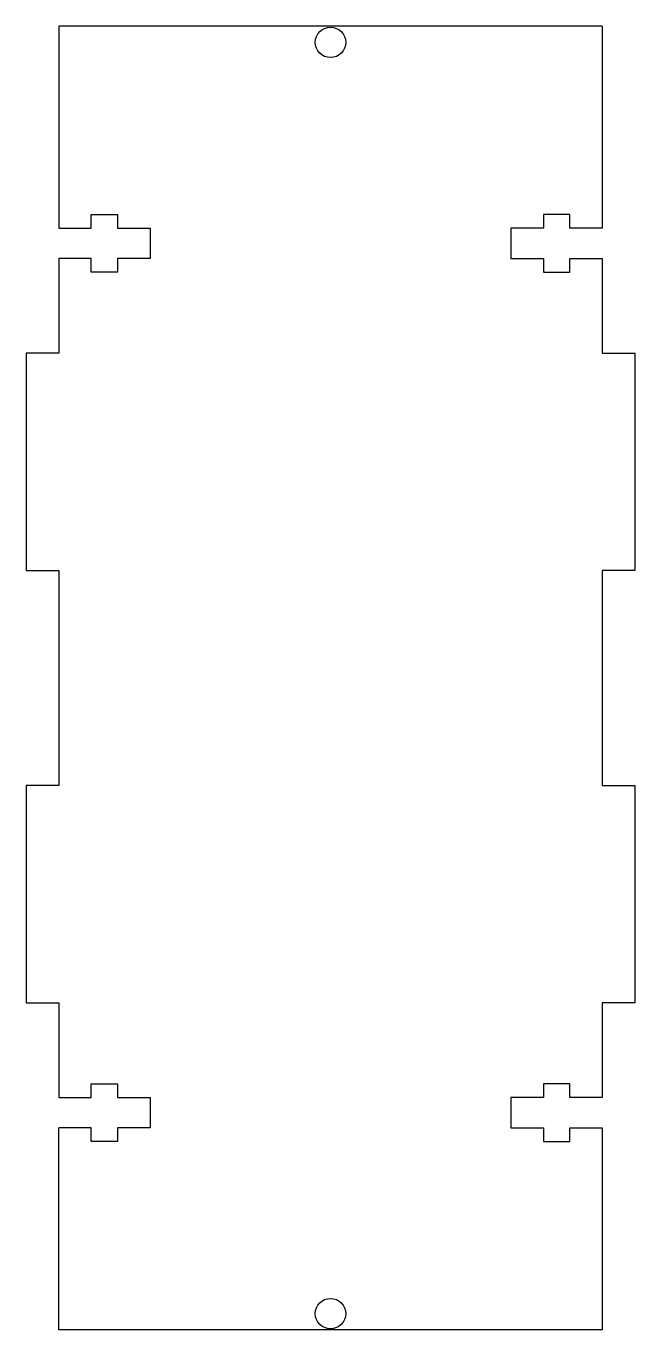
# Model space of a CAD drawing. Extents: x -25 to 31, y -87 to 33.
import ezdxf

# ---------------------------------------------------------------- set-up
doc = ezdxf.new("R2010")
doc.units = 0
doc.layers.add('Shape2DView005', color=7, linetype='CONTINUOUS')

msp = doc.modelspace()

# ---------------------------------------------------------------- linework, layer by layer
at = {"layer": 'Shape2DView005'}
for p, q in [((-22, 33.2704), (-22, 14.6704)), ((28, 33.2704), (-22, 33.2704)), ((28, 33.2704), (28, 14.6704)), ((-19, 15.9204), (-16.6, 15.9204)), ((-19, 14.6704), (-19, 15.9204)), ((-16.6, 15.9204), (-16.6, 14.6704)), ((25, 15.9204), (22.6, 15.9204)), ((22.6, 15.9204), (22.6, 14.6704)), ((25, 14.6704), (25, 15.9204)), ((-22, 14.6704), (-19, 14.6704)), ((-16.6, 14.6704), (-13.6, 14.6704)), ((-13.6, 14.6704), (-13.6, 11.8704)), ((22.6, 14.6704), (19.6, 14.6704)), ((19.6, 14.6704), (19.6, 11.8704)), ((28, 14.6704), (25, 14.6704)), ((-22, 11.8704), (-22, 3.17037)), ((-19, 11.8704), (-22, 11.8704)), ((-19, 10.6204), (-19, 11.8704)), ((-16.6, 11.8704), (-16.6, 10.6204)), ((-13.6, 11.8704), (-16.6, 11.8704)), ((19.6, 11.8704), (22.6, 11.8704)), ((22.6, 11.8704), (22.6, 10.6204)), ((25, 10.6204), (25, 11.8704)), ((25, 11.8704), (28, 11.8704)), ((28, 11.8704), (28, 3.17037)), ((-16.6, 10.6204), (-19, 10.6204)), ((22.6, 10.6204), (25, 10.6204)), ((-25, 3.17037), (-25, -16.8296)), ((-22, 3.17037), (-25, 3.17037)), ((28, 3.17037), (31, 3.17037)), ((31, 3.17037), (31, -16.8296)), ((-25, -16.8296), (-22, -16.8296)), ((-22, -16.8296), (-22, -36.6296)), ((31, -16.8296), (28, -16.8296)), ((28, -16.8296), (28, -36.6296)), ((-25, -36.6296), (-25, -56.6296)), ((-22, -36.6296), (-25, -36.6296)), ((28, -36.6296), (31, -36.6296)), ((31, -36.6296), (31, -56.6296)), ((-25, -56.6296), (-22, -56.6296)), ((-22, -56.6296), (-22, -65.3296)), ((31, -56.6296), (28, -56.6296)), ((28, -56.6296), (28, -65.3296)), ((-19, -64.0796), (-16.6, -64.0796)), ((-19, -65.3296), (-19, -64.0796)), ((-16.6, -64.0796), (-16.6, -65.3296)), ((25, -64.0796), (22.6, -64.0796)), ((22.6, -64.0796), (22.6, -65.3296)), ((25, -65.3296), (25, -64.0796)), ((-22, -65.3296), (-19, -65.3296)), ((-16.6, -65.3296), (-13.6, -65.3296)), ((-13.6, -65.3296), (-13.6, -68.1296)), ((22.6, -65.3296), (19.6, -65.3296)), ((19.6, -65.3296), (19.6, -68.1296)), ((28, -65.3296), (25, -65.3296)), ((-22, -86.7296), (-22, -68.1296)), ((-19, -68.1296), (-22, -68.1296)), ((-19, -69.3796), (-19, -68.1296)), ((-16.6, -68.1296), (-16.6, -69.3796)), ((-13.6, -68.1296), (-16.6, -68.1296)), ((19.6, -68.1296), (22.6, -68.1296)), ((22.6, -68.1296), (22.6, -69.3796)), ((25, -69.3796), (25, -68.1296)), ((25, -68.1296), (28, -68.1296)), ((28, -68.1296), (28, -86.7296)), ((-16.6, -69.3796), (-19, -69.3796)), ((22.6, -69.3796), (25, -69.3796)), ((28, -86.7296), (-22, -86.7296))]:
    msp.add_line(p, q, dxfattribs=at)
for centre in [(3, 31.7704), (3, -85.2296)]:
    msp.add_circle(centre, 1.4, dxfattribs=at)

doc.saveas('drawing.dxf')
